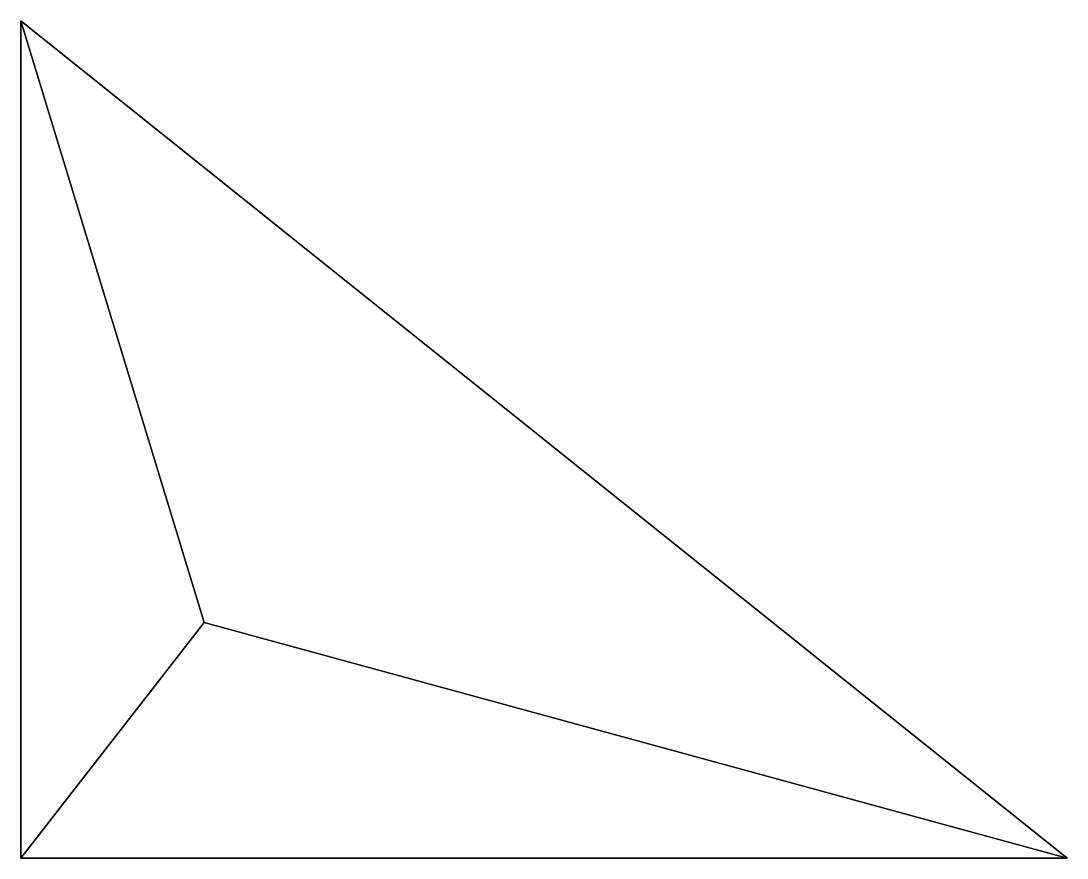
# Model space of a CAD drawing. Extents: x 0 to 2, y 0 to 1.6.
import ezdxf

# ---------------------------------------------------------------- set-up
doc = ezdxf.new("R2010")
doc.units = 0

msp = doc.modelspace()

# ---------------------------------------------------------------- linework, layer by layer
at = {"true_color": 0x28558c}
for p, q in [((0, 0), (0, 1.6)), ((2, 0), (0, 1.6)), ((0, 1.6), (0.35, 0.45, 2.3)), ((0, 0), (0.35, 0.45, 2.3)), ((2, 0), (0.35, 0.45, 2.3)), ((0, 0), (2, 0))]:
    msp.add_line(p, q, dxfattribs=at)
at = {"true_color": 0xe66937}
msp.add_3dface([(0, 0), (0, 1.6), (2, 0)], dxfattribs=at)
at = {"true_color": 0x5fb964}
msp.add_3dface([(2, 0), (0, 1.6), (0.35, 0.45, 2.3)], dxfattribs=at)
at = {"true_color": 0xb95abe}
msp.add_3dface([(0, 1.6), (0, 0), (0.35, 0.45, 2.3)], dxfattribs=at)
at = {"true_color": 0x3796dc}
msp.add_3dface([(0, 0), (2, 0), (0.35, 0.45, 2.3)], dxfattribs=at)

doc.saveas('drawing.dxf')
